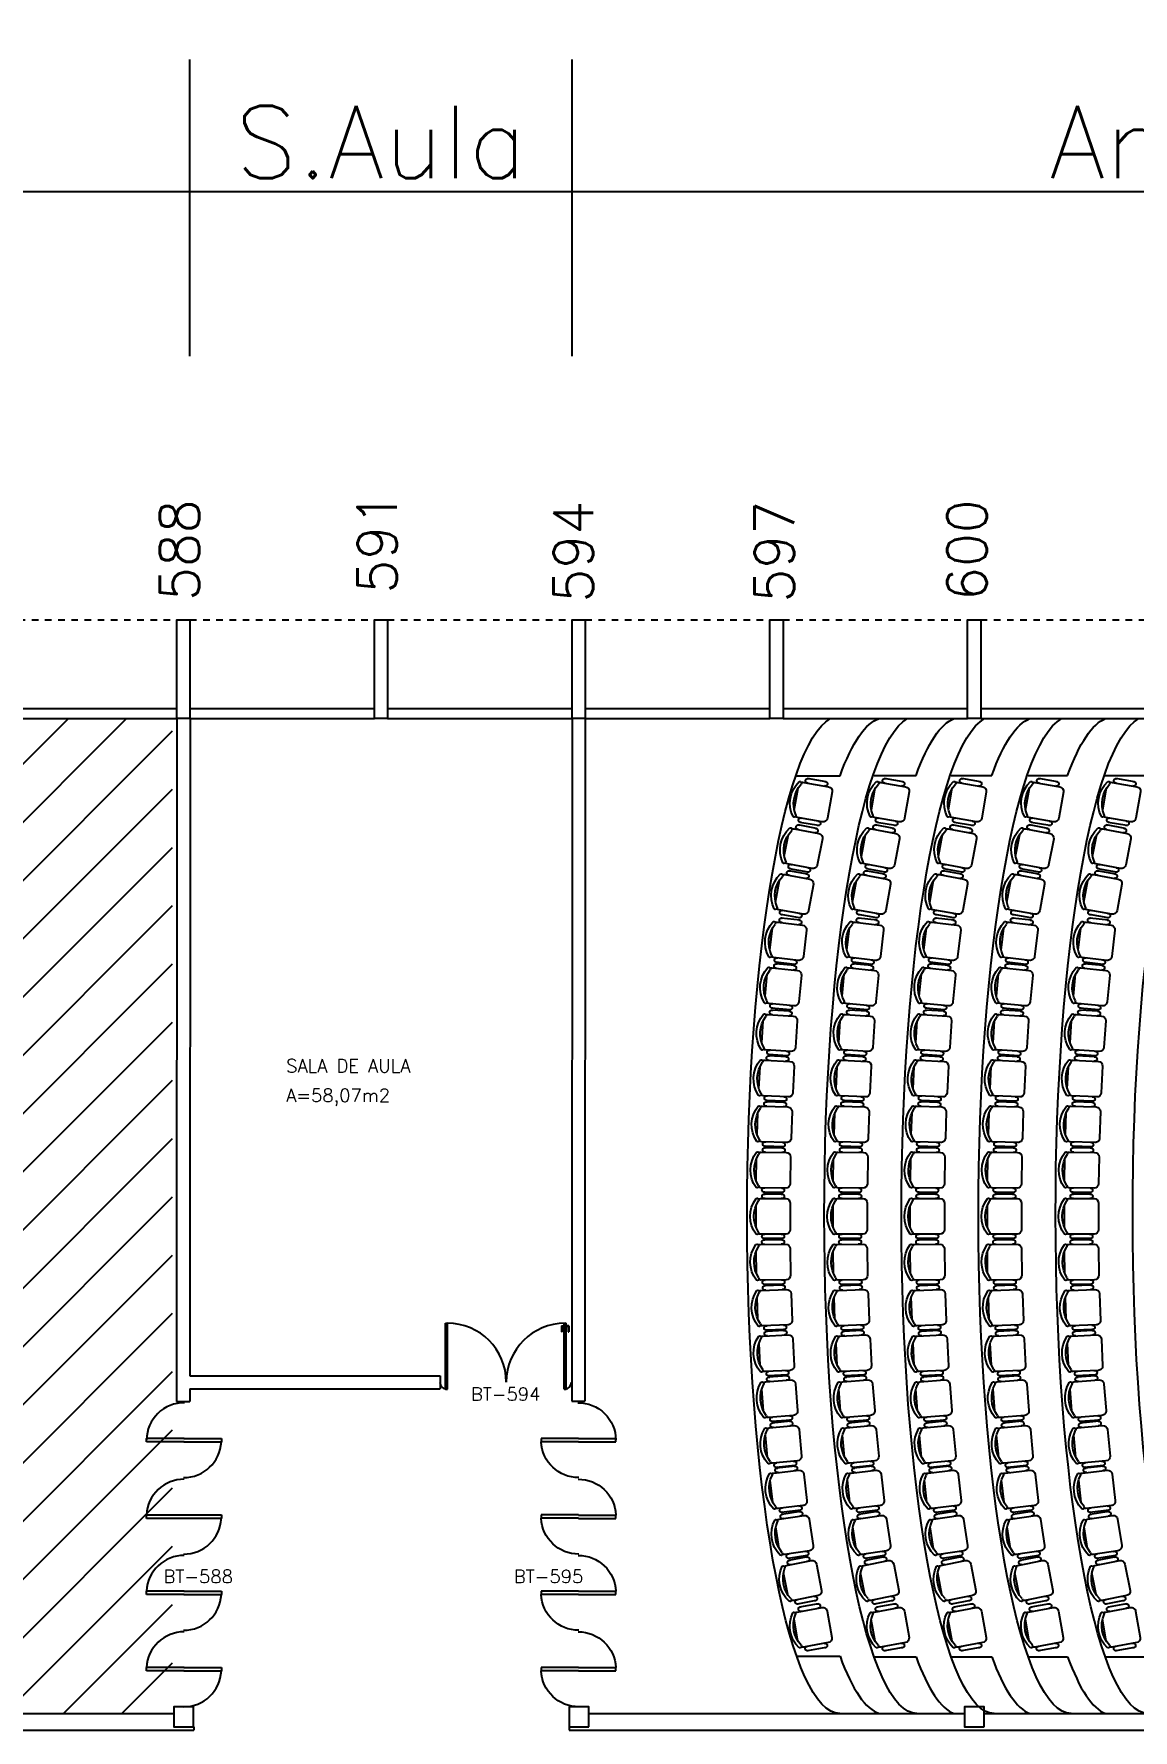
# Model space of a CAD drawing. Extents: x 34 to 586, y 527 to 658.
# Drawn here: x 154.81 to 171.49, y 597.07 to 622.81 of the extents above; entities that cross this region are included whole.
import ezdxf

# ---------------------------------------------------------------- set-up
doc = ezdxf.new("R2010")
doc.units = 0
doc.header["$LTSCALE"] = 0.02
doc.header["$MEASUREMENT"] = 0
doc.header["$PDMODE"] = 98
doc.linetypes.add('HIDDEN2', pattern=[0.1875, 0.125, -0.0625])
doc.layers.get('0').update_dxf_attribs({"linetype": 'CONTINUOUS'})
doc.layers.get('DEFPOINTS').update_dxf_attribs({"linetype": 'CONTINUOUS'})
for name, color, linetype in [('ALV', 2, 'CONTINUOUS'), ('AR-EST-CNC-IDE', 2, 'CONTINUOUS'), ('AREA', 2, 'CONTINUOUS'), ('ESQ', 2, 'CONTINUOUS'), ('ESTR', 3, 'CONTINUOUS'), ('LAYOUT-ANF', 1, 'CONTINUOUS'), ('PORTA', 2, 'CONTINUOUS'), ('PROJ', 1, 'HIDDEN2'), ('TEXTO', 2, 'CONTINUOUS'), ('TEXTO-CENTRO-CUSTO', 2, 'CONTINUOUS'), ('TEXTO-ENDEREÇO', 2, 'CONTINUOUS')]:
    doc.layers.add(name, color=color, linetype=linetype)
doc.styles.add('1', font='romans.shx', dxfattribs={"height": 1.1})
doc.styles.add('NOPILAR', font='simplex.shx', dxfattribs={"height": 0.6})
doc.styles.add('UNB-100', font='simplex.shx', dxfattribs={"height": 0.2})
doc.styles.add('UNB-100-1', font='simplex.shx', dxfattribs={"height": 0.2})
doc.dimstyles.new('1-600', dxfattribs={"dimtxt": 1.1, "dimasz": 2.5, "dimexe": 2, "dimexo": 4, "dimgap": 0.2, "dimtad": 1, "dimdec": 0, "dimzin": 4, "dimdsep": 46, "dimlunit": 6, "dimtxsty": '1', "dimblk1": 'NONE', "dimblk2": 'NONE', "dimsah": 1, "dimcen": 0, "dimclrd": 2, "dimclre": 2, "dimclrt": 2, "dimadec": 0, "dimazin": 0, "dimtfac": 1, "dimtdec": 0, "dimtmove": 2, "dimatfit": 3, "dimldrblk": 'NONE', "dimfxl": 1, "dimtolj": 1, "dimtzin": 0, "dimarcsym": 0})

# ---------------------------------------------------------------- blocks, each defined once
blk = doc.blocks.new('A$C4811567E')
at = {"layer": 'ESQ'}
for p, q in [((0.57, 4.07), (0, 4.07)), ((0, 4.02), (0, 4.07)), ((0.57, 4.02), (0, 4.02)), ((0.567, 4.071), (1.137, 4.071)), ((0.567, 4.021), (1.137, 4.021)), ((1.137, 4.071), (1.137, 4.021)), ((0.57, 2.909), (0, 2.909)), ((0, 2.859), (0, 2.909)), ((0.57, 2.859), (0, 2.859)), ((0.567, 2.91), (1.137, 2.91)), ((0.567, 2.86), (1.137, 2.86)), ((1.137, 2.91), (1.137, 2.86)), ((0.57, 1.752), (0, 1.752)), ((0, 1.702), (0, 1.752)), ((0.57, 1.702), (0, 1.702)), ((0.567, 1.754), (1.137, 1.754)), ((0.567, 1.704), (1.137, 1.704)), ((1.137, 1.754), (1.137, 1.704)), ((0.57, 0.593), (0, 0.593)), ((0, 0.543), (0, 0.593)), ((0.57, 0.543), (0, 0.543)), ((0.567, 0.594), (1.137, 0.594)), ((0.567, 0.544), (1.137, 0.544)), ((1.137, 0.594), (1.137, 0.544))]:
    blk.add_line(p, q, dxfattribs=at)
for centre, radius, start, end in [((0.57, 4.044), 0.569, 89.2432, 179.2432), ((0.566, 4.048), 0.571, 269.7203, 357.2739), ((0.571, 2.882), 0.571, 89.7203, 177.2739), ((0.566, 2.887), 0.571, 269.7203, 357.2739), ((0.571, 1.725), 0.571, 89.7203, 177.2739), ((0.566, 1.731), 0.571, 269.7203, 357.2739), ((0.571, 0.566), 0.571, 89.7203, 177.2739), ((0.566, 0.571), 0.571, 269.7203, 357.2739)]:
    blk.add_arc(centre, radius, start, end, dxfattribs=at)
blk = doc.blocks.new('PTDP-TTN')
for p, q in [((0.084, 0.9), (0.115, 0.9)), ((0.084, -0.1), (0.084, 0.9)), ((0.114, -0.1), (0.114, 0.9)), ((1.884, 0.9), (1.914, 0.9)), ((1.884, -0.1), (1.884, 0.9)), ((1.914, -0.1), (1.914, 0.9)), ((0.084, -0.1), (0.115, -0.1)), ((1.885, -0.101), (1.915, -0.101))]:
    blk.add_line(p, q)
for centre, radius, start, end in [((0.114, 0.006), 0.892, 0, 90), ((1.899, 0.006), 0.892, 90, 180), ((0.098, 0), 0.098, 180, 270), ((1.896, -0.001), 0.0991, 271.7192, 0)]:
    blk.add_arc(centre, radius, start, end)
blk = doc.blocks.new('*D51')
at = {"layer": 'DEFPOINTS', "color": 0, "transparency": 16777216}
for p in [(187.176, 620.42), (162.976, 613.92), (187.176, 613.92)]:
    blk.add_point(p, dxfattribs=at)
at = {"layer": 'TEXTO-CENTRO-CUSTO', "color": 2, "lineweight": -2, "transparency": 16777216}
for p, q in [((187.176, 617.92), (187.176, 622.42)), ((162.976, 620.42), (187.176, 620.42))]:
    blk.add_line(p, q, dxfattribs=at)
at = {"layer": 'TEXTO-CENTRO-CUSTO', "color": 2, "transparency": 16777216, "insert": (175.076, 621.17), "char_height": 1.1, "attachment_point": 5, "style": '1'}
blk.add_mtext('\\A1;Anfiteatro 17', dxfattribs=at)
blk = doc.blocks.new('_NONE')
at = {"color": 0, "linetype": 'ByBlock'}
blk.add_circle((0, 0), 0.25, dxfattribs=at)
blk = doc.blocks.new('*D52')
at = {"layer": 'DEFPOINTS', "color": 0, "transparency": 16777216}
for p in [(162.976, 620.42), (157.176, 613.92), (162.976, 613.92)]:
    blk.add_point(p, dxfattribs=at)
at = {"layer": 'TEXTO-CENTRO-CUSTO', "color": 2, "lineweight": -2, "transparency": 16777216}
for p, q in [((162.976, 617.92), (162.976, 622.42)), ((157.176, 620.42), (162.976, 620.42))]:
    blk.add_line(p, q, dxfattribs=at)
at = {"layer": 'TEXTO-CENTRO-CUSTO', "color": 2, "transparency": 16777216, "insert": (160.076, 621.17), "char_height": 1.1, "attachment_point": 5, "style": '1'}
blk.add_mtext('\\A1;S.Aula', dxfattribs=at)
blk = doc.blocks.new('*D53')
at = {"layer": 'DEFPOINTS', "color": 0, "transparency": 16777216}
for p in [(157.176, 620.42), (141.976, 613.92), (157.176, 613.92)]:
    blk.add_point(p, dxfattribs=at)
at = {"layer": 'TEXTO-CENTRO-CUSTO', "color": 2, "lineweight": -2, "transparency": 16777216}
for p, q in [((157.176, 617.92), (157.176, 622.42)), ((141.976, 620.42), (157.176, 620.42))]:
    blk.add_line(p, q, dxfattribs=at)
at = {"layer": 'TEXTO-CENTRO-CUSTO', "color": 2, "transparency": 16777216, "insert": (149.576, 621.17), "char_height": 1.1, "attachment_point": 5, "style": '1'}
blk.add_mtext('\\A1;Anfiteatro 16', dxfattribs=at)
blk = doc.blocks.new('CHAIR7')
for p, q in [((20, 12), (3, 12)), ((5.125, 15.041986), (17.875, 15.041986)), ((0, 9), (0, -9)), ((23, -7.440115), (23, 7.440115)), ((3, -12), (20, -12)), ((5.125, -15), (17.875, -15))]:
    blk.add_line(p, q)
for centre, radius, start, end in [((3, 9), 3, 90, 180), ((5.5625, 13.541986), 1.5625, 73.739795, 286.260205), ((17.4375, 13.541986), 1.5625, 253.739795, 106.260205), ((20, 9), 3, 62.415559, 90), ((22.344677, 11.120498), 1.096801, 53.309935, 212.027413), ((7, 0), 20, 323.130102, 36.869898), ((4.823592, 0), 19.640192, 327.575753, 32.424247), ((3, -9), 3, 180, 270), ((22.344677, -11.120498), 1.096801, 147.972587, 306.690065), ((5.5625, -13.5), 1.5625, 73.739795, 286.260205), ((17.4375, -13.5), 1.5625, 253.739795, 106.260205), ((20, -9), 3, 270, 297.584441)]:
    blk.add_arc(centre, radius, start, end)

msp = doc.modelspace()

# ---------------------------------------------------------------- hatches: boundary and pattern name
h = msp.add_hatch()
h.set_pattern_fill('ANSI31', color=1, scale=5, style=0)
h.set_pattern_definition([(45, (0, 100), (-0.44194174, 0.44194174), [])])
h.paths.add_polyline_path([(90.976, 612.42), (73.151, 612.42), (73.151, 597.319), (90.976, 597.319)])
h.paths.add_polyline_path([(114.983, 612.42), (97.158, 612.42), (97.158, 597.319), (114.983, 597.319)])
h.paths.add_polyline_path([(135.972, 612.42), (121.229, 612.42), (121.229, 597.32), (135.972, 597.32)])
h.paths.add_polyline_path([(156.912, 612.42), (142.169, 612.42), (142.169, 597.32), (156.912, 597.32)])
h.paths.add_polyline_path([(210.929, 612.42), (193.172, 612.42), (193.172, 597.32), (210.929, 597.32)])
h.paths.add_polyline_path([(231.972, 612.42), (217.229, 612.42), (217.229, 597.32), (231.972, 597.32)])

# ---------------------------------------------------------------- linework, layer by layer
for p, q in [((157.233, 597.117), (157.233, 597.069)), ((162.929, 597.117), (162.929, 597.069))]:
    msp.add_line(p, q)
at = {"layer": 'ALV'}
for p, q in [((154.176, 612.57), (156.976, 612.57)), ((154.176, 612.42), (156.976, 612.42)), ((156.979, 612.42), (156.972, 602.056)), ((157.179, 612.42), (157.172, 602.446)), ((157.176, 612.57), (159.976, 612.57)), ((157.176, 612.42), (159.976, 612.42)), ((160.176, 612.57), (162.979, 612.57)), ((160.176, 612.42), (162.979, 612.42)), ((162.976, 612.42), (162.972, 602.06)), ((163.176, 612.42), (163.171, 602.06)), ((163.179, 612.57), (165.976, 612.57)), ((163.179, 612.42), (165.976, 612.42)), ((166.176, 612.57), (168.976, 612.57)), ((166.176, 612.42), (168.976, 612.42)), ((169.176, 612.57), (171.976, 612.57)), ((169.176, 612.42), (171.976, 612.42)), ((157.172, 602.446), (160.972, 602.446)), ((160.972, 602.446), (160.972, 602.246)), ((157.172, 602.246), (160.972, 602.246)), ((157.172, 602.246), (157.172, 602.056)), ((156.972, 602.056), (157.172, 602.056)), ((162.972, 602.06), (163.171, 602.06)), ((151.229, 597.319), (156.929, 597.319)), ((163.229, 597.319), (168.929, 597.319)), ((169.229, 597.319), (174.929, 597.319)), ((151.079, 597.069), (157.233, 597.069)), ((162.929, 597.069), (169.077, 597.069)), ((169.079, 597.069), (175.077, 597.069))]:
    msp.add_line(p, q, dxfattribs=at)
at = {"layer": 'ESTR'}
for points in [[(156.976, 612.42), (156.976, 613.92), (157.176, 613.92), (157.176, 612.42)], [(159.976, 612.42), (159.976, 613.92), (160.176, 613.92), (160.176, 612.42)], [(162.976, 612.42), (162.976, 613.92), (163.176, 613.92), (163.176, 612.42)], [(165.976, 612.42), (165.976, 613.92), (166.176, 613.92), (166.176, 612.42)], [(168.976, 612.42), (168.976, 613.92), (169.176, 613.92), (169.176, 612.42)]]:
    msp.add_lwpolyline(points, close=True, dxfattribs=at)
for points in [[(157.229, 597.117), (157.229, 597.423), (156.929, 597.423), (156.929, 597.117), (157.228, 597.117)], [(163.229, 597.117), (163.229, 597.423), (162.929, 597.423), (162.929, 597.117), (163.228, 597.117)], [(169.229, 597.117), (169.229, 597.423), (168.929, 597.423), (168.929, 597.117), (169.228, 597.117)]]:
    msp.add_lwpolyline(points, dxfattribs=at)
at = {"layer": 'LAYOUT-ANF'}
for p, q in [((166.384, 611.55), (167.041, 611.55)), ((167.557, 611.557), (168.195, 611.557)), ((168.727, 611.557), (169.345, 611.557)), ((169.897, 611.557), (170.495, 611.557)), ((171.067, 611.557), (171.654, 611.557)), ((166.384, 598.188), (167.041, 598.188)), ((167.557, 598.181), (168.195, 598.181)), ((168.727, 598.181), (169.345, 598.181)), ((169.897, 598.181), (170.495, 598.181)), ((171.067, 598.181), (171.654, 598.181))]:
    msp.add_line(p, q, dxfattribs=at)
at = {"layer": 'LAYOUT-ANF', "extrusion": (0, 0, -1)}
for centre, major_axis, ratio, start_param, end_param in [((167.039, 604.889), (0, 7.57), 0.185875, 3.141593, 6.180935), ((168.209, 604.889), (0, 7.57), 0.185811, 3.141593, 6.180935), ((167.723, 604.862), (0, -7.57), 0.192296, 2.654075, 3.084347), ((169.379, 604.889), (0, 7.57), 0.185811, 3.141593, 6.180935), ((168.877, 604.869), (0, -7.57), 0.192296, 2.654075, 3.069305), ((170.549, 604.889), (0, 7.57), 0.185811, 3.141593, 6.180935), ((170.027, 604.869), (0, -7.57), 0.192213, 2.654075, 3.069306), ((171.719, 604.889), (0, 7.57), 0.185811, 3.141593, 6.180935), ((171.177, 604.869), (0, -7.57), 0.192134, 2.654075, 3.069306), ((172.889, 604.889), (0, 7.57), 0.185811, 3.141593, 6.180935)]:
    msp.add_ellipse(centre, major_axis=major_axis, ratio=ratio, start_param=start_param, end_param=end_param, dxfattribs=at)
at = {"layer": 'LAYOUT-ANF'}
for centre, ratio, end_param in [((167.723, 604.877), 0.192296, 3.084347), ((168.877, 604.869), 0.192296, 3.069305), ((170.027, 604.869), 0.192213, 3.069306), ((171.177, 604.869), 0.192134, 3.069306)]:
    msp.add_ellipse(centre, major_axis=(0, 7.57), ratio=ratio, start_param=2.654075, end_param=end_param, dxfattribs=at)
at = {"layer": 'PORTA'}
for p, q in [((162.814, 603.205), (162.814, 603.115)), ((162.814, 603.205), (162.854, 603.205)), ((162.824, 603.115), (162.814, 603.115)), ((162.824, 603.195), (162.824, 603.115)), ((162.824, 603.195), (162.854, 603.195)), ((162.924, 603.205), (162.884, 603.205)), ((162.914, 603.195), (162.884, 603.195)), ((162.914, 603.195), (162.914, 603.115)), ((162.914, 603.115), (162.924, 603.115)), ((162.924, 603.205), (162.924, 603.115))]:
    msp.add_line(p, q, dxfattribs=at)
at = {"layer": 'PROJ'}
for p, q in [((154.176, 613.92), (156.976, 613.92)), ((157.176, 613.92), (159.976, 613.92)), ((160.176, 613.92), (162.976, 613.92)), ((163.176, 613.92), (165.976, 613.92)), ((166.176, 613.92), (168.976, 613.92)), ((169.176, 613.92), (171.976, 613.92))]:
    msp.add_line(p, q, dxfattribs=at)

# ---------------------------------------------------------------- block references
at = {"layer": 'ESQ', "rotation": 359.9999999999999}
msp.add_blockref('A$C4811567E', (156.516, 597.423), dxfattribs=at)
at = {"layer": 'ESQ', "xscale": -1, "rotation": 359.9999999999999}
msp.add_blockref('A$C4811567E', (163.641, 597.423), dxfattribs=at)
at = {"layer": 'LAYOUT-ANF', "extrusion": (0, 0, -1), "zscale": -0.0225}
for p, xscale, yscale, rotation in [((-166.886, 611.107), 0.02250000000000033, 0.02250000000000033, 9.999999999999883), ((-168.056, 611.107), 0.02250000000000033, 0.02250000000000033, 9.999999999999883), ((-169.226, 611.107), 0.02250000000000033, 0.02250000000000033, 9.999999999999883), ((-170.396, 611.107), 0.02250000000000033, 0.02250000000000033, 9.999999999999883), ((-171.566, 611.107), 0.02250000000000033, 0.02250000000000033, 9.999999999999883), ((-166.735, 610.396), 0.02249999999999999, 0.02249999999999999, 11.00000000000013), ((-167.905, 610.396), 0.02249999999999999, 0.02249999999999999, 11.00000000000013), ((-169.075, 610.396), 0.02249999999999999, 0.02249999999999999, 11.00000000000013), ((-170.245, 610.396), 0.02249999999999999, 0.02249999999999999, 11.00000000000013), ((-171.415, 610.396), 0.02249999999999999, 0.02249999999999999, 11.00000000000013), ((-166.601, 609.706), 0.02250000000000008, 0.02250000000000008, 10.1307071510241), ((-167.771, 609.706), 0.02250000000000008, 0.02250000000000008, 10.1307071510241), ((-168.941, 609.706), 0.02250000000000008, 0.02250000000000008, 10.1307071510241), ((-170.111, 609.706), 0.02250000000000008, 0.02250000000000008, 10.1307071510241), ((-171.281, 609.706), 0.02250000000000008, 0.02250000000000008, 10.1307071510241), ((-166.509, 609.009), 0.02250000000000071, 0.02250000000000071, 6.81855123706071), ((-167.679, 609.009), 0.02250000000000071, 0.02250000000000071, 6.81855123706071), ((-168.849, 609.009), 0.02250000000000071, 0.02250000000000071, 6.81855123706071), ((-170.019, 609.009), 0.02250000000000071, 0.02250000000000071, 6.81855123706071), ((-171.189, 609.009), 0.02250000000000071, 0.02250000000000071, 6.81855123706071), ((-166.435, 608.322), 0.02250000000000008, 0.02250000000000008, 5.65837284967253), ((-167.605, 608.322), 0.02250000000000008, 0.02250000000000008, 5.65837284967253), ((-168.775, 608.322), 0.02250000000000008, 0.02250000000000008, 5.65837284967253), ((-169.945, 608.322), 0.02250000000000008, 0.02250000000000008, 5.65837284967253), ((-171.115, 608.322), 0.02250000000000008, 0.02250000000000008, 5.65837284967253), ((-166.38, 607.632), 0.02250000000000019, 0.02250000000000019, 3.62311163543386), ((-167.55, 607.632), 0.02250000000000019, 0.02250000000000019, 3.62311163543386), ((-168.72, 607.632), 0.02250000000000019, 0.02250000000000019, 3.62311163543386), ((-169.89, 607.632), 0.02250000000000019, 0.02250000000000019, 3.62311163543386), ((-171.06, 607.632), 0.02250000000000019, 0.02250000000000019, 3.62311163543386), ((-166.336, 606.943), 0.02249999999999972, 0.02249999999999972, 2.83461622129059), ((-167.506, 606.943), 0.02249999999999972, 0.02249999999999972, 2.83461622129059), ((-168.676, 606.943), 0.02249999999999972, 0.02249999999999972, 2.83461622129059), ((-169.846, 606.943), 0.02249999999999972, 0.02249999999999972, 2.83461622129059), ((-171.016, 606.943), 0.02249999999999972, 0.02249999999999972, 2.83461622129059), ((-166.306, 606.253), 0.02249999999999934, 0.02249999999999934, 1.84971539260647), ((-167.476, 606.253), 0.02249999999999934, 0.02249999999999934, 1.84971539260647), ((-168.646, 606.253), 0.02249999999999934, 0.02249999999999934, 1.84971539260647), ((-169.816, 606.253), 0.02249999999999934, 0.02249999999999934, 1.84971539260647), ((-170.986, 606.253), 0.02249999999999934, 0.02249999999999934, 1.84971539260647), ((-166.289, 605.563), 0.0225, 0.0225, 0.8552916914554373), ((-167.459, 605.563), 0.0225, 0.0225, 0.8552916914554373), ((-168.629, 605.563), 0.0225, 0.0225, 0.8552916914554373), ((-169.799, 605.563), 0.0225, 0.0225, 0.8552916914554373), ((-170.969, 605.563), 0.0225, 0.0225, 0.8552916914554373), ((-166.285, 604.864), 0.02250000000000005, 0.02250000000000005, 0.06948850904237247), ((-167.455, 604.864), 0.02250000000000005, 0.02250000000000005, 0.06948850904237247), ((-168.625, 604.864), 0.02250000000000005, 0.02250000000000005, 0.06948850904237247), ((-169.795, 604.864), 0.02250000000000005, 0.02250000000000005, 0.06948850904237247), ((-170.965, 604.864), 0.02250000000000005, 0.02250000000000005, 0.06948850904237247), ((-166.287, 604.174), 0.02250000000000053, 0.02250000000000053, 359.232129116996), ((-167.457, 604.174), 0.02250000000000053, 0.02250000000000053, 359.232129116996), ((-168.627, 604.174), 0.02250000000000053, 0.02250000000000053, 359.232129116996), ((-169.797, 604.174), 0.02250000000000053, 0.02250000000000053, 359.232129116996), ((-170.967, 604.174), 0.02250000000000053, 0.02250000000000053, 359.232129116996), ((-166.306, 603.489), 0.02249999999999961, 0.02249999999999961, 357.8966997366169), ((-167.476, 603.489), 0.02249999999999961, 0.02249999999999961, 357.8966997366169), ((-168.646, 603.489), 0.02249999999999961, 0.02249999999999961, 357.8966997366169), ((-169.816, 603.489), 0.02249999999999961, 0.02249999999999961, 357.8966997366169), ((-170.986, 603.489), 0.02249999999999961, 0.02249999999999961, 357.8966997366169), ((-166.337, 602.801), 0.02250000000000016, 0.02250000000000016, 357.2208659575315), ((-167.507, 602.801), 0.02250000000000016, 0.02250000000000016, 357.2208659575315), ((-168.677, 602.801), 0.02250000000000016, 0.02250000000000016, 357.2208659575315), ((-169.847, 602.801), 0.02250000000000016, 0.02250000000000016, 357.2208659575315), ((-171.017, 602.801), 0.02250000000000016, 0.02250000000000016, 357.2208659575315), ((-166.382, 602.119), 0.02249999999999975, 0.02249999999999975, 355.4629587027982), ((-167.552, 602.119), 0.02249999999999975, 0.02249999999999975, 355.4629587027982), ((-168.722, 602.119), 0.02249999999999975, 0.02249999999999975, 355.4629587027982), ((-169.892, 602.119), 0.02249999999999975, 0.02249999999999975, 355.4629587027982), ((-171.062, 602.119), 0.02249999999999975, 0.02249999999999975, 355.4629587027982), ((-166.439, 601.429), 0.02249999999999995, 0.02249999999999995, 354.501511941658), ((-167.609, 601.429), 0.02249999999999995, 0.02249999999999995, 354.501511941658), ((-168.779, 601.429), 0.02249999999999995, 0.02249999999999995, 354.501511941658), ((-169.949, 601.429), 0.02249999999999995, 0.02249999999999995, 354.501511941658), ((-171.119, 601.429), 0.02249999999999995, 0.02249999999999995, 354.501511941658), ((-166.516, 600.752), 0.0224999999999999, 0.0224999999999999, 353.5678324340315), ((-167.686, 600.752), 0.0224999999999999, 0.0224999999999999, 353.5678324340315), ((-168.856, 600.752), 0.0224999999999999, 0.0224999999999999, 353.5678324340315), ((-170.026, 600.752), 0.0224999999999999, 0.0224999999999999, 353.5678324340315), ((-171.196, 600.752), 0.0224999999999999, 0.0224999999999999, 353.5678324340315), ((-166.605, 600.068), 0.0224999999999994, 0.0224999999999994, 351.33427184672), ((-167.775, 600.068), 0.0224999999999994, 0.0224999999999994, 351.33427184672), ((-168.945, 600.068), 0.0224999999999994, 0.0224999999999994, 351.33427184672), ((-170.115, 600.068), 0.0224999999999994, 0.0224999999999994, 351.33427184672), ((-171.285, 600.068), 0.0224999999999994, 0.0224999999999994, 351.33427184672), ((-166.724, 599.388), 0.02249999999999998, 0.02249999999999998, 349), ((-167.894, 599.388), 0.02249999999999998, 0.02249999999999998, 349), ((-169.064, 599.388), 0.02249999999999998, 0.02249999999999998, 349), ((-170.234, 599.388), 0.02249999999999998, 0.02249999999999998, 349), ((-171.404, 599.388), 0.02249999999999998, 0.02249999999999998, 349), ((-166.883, 598.673), 0.02250000000000032, 0.02250000000000032, 350.0000000000003), ((-168.053, 598.673), 0.02250000000000032, 0.02250000000000032, 350.0000000000003), ((-169.223, 598.673), 0.02250000000000032, 0.02250000000000032, 350.0000000000003), ((-170.393, 598.673), 0.02250000000000032, 0.02250000000000032, 350.0000000000003), ((-171.563, 598.673), 0.02250000000000032, 0.02250000000000032, 350.0000000000003)]:
    msp.add_blockref('CHAIR7', p, dxfattribs=dict(at, xscale=xscale, yscale=yscale, rotation=rotation))
at = {"layer": 'PORTA', "rotation": 359.9999999999999}
msp.add_blockref('PTDP-TTN', (160.97, 602.345), dxfattribs=at)

# ---------------------------------------------------------------- texts
at = {"layer": 'AR-EST-CNC-IDE', "style": 'NOPILAR'}
for s, p in [('588', (157.318, 614.205)), ('591', (160.318, 614.317)), ('594', (163.293, 614.18)), ('594', (163.293, 614.18)), ('597', (166.343, 614.18)), ('600', (169.268, 614.205))]:
    msp.add_text(s, height=0.6, rotation=90, dxfattribs=at).set_placement(p)
at = {"layer": 'AREA', "style": 'UNB-100'}
msp.add_text('A=58,07m2', height=0.2, rotation=360, dxfattribs=at).set_placement((158.636, 606.602))
at = {"layer": 'TEXTO', "style": 'UNB-100'}
msp.add_text('SALA DE AULA', height=0.2, rotation=360, dxfattribs=at).set_placement((158.636, 607.05))
at = {"layer": 'TEXTO-ENDEREÇO', "style": 'UNB-100-1'}
for s, p in [('BT-594', (161.44, 602.068)), ('BT-588', (156.774, 599.301)), ('BT-595', (162.091, 599.301))]:
    msp.add_text(s, height=0.2, rotation=360, dxfattribs=at).set_placement(p)

# ---------------------------------------------------------------- dimensions: what is measured, and where the dimension line sits
at = {"layer": 'TEXTO-CENTRO-CUSTO'}
for base, p1, p2, text, picture, middle in [((157.176, 620.42), (141.976, 613.92), (157.176, 613.92), 'Anfiteatro 16', '*D53', (149.576, 621.17)), ((187.176, 620.42), (162.976, 613.92), (187.176, 613.92), 'Anfiteatro 17', '*D51', (175.076, 621.17)), ((162.976, 620.42), (157.176, 613.92), (162.976, 613.92), 'S.Aula', '*D52', (160.076, 621.17))]:
    dim = msp.add_linear_dim(base=base, p1=p1, p2=p2, angle=0, text=text, dimstyle='1-600', override={"dimse1": 1}, dxfattribs=at)
    dim.commit()
    dim.dimension.update_dxf_attribs({"geometry": picture, "text_midpoint": middle})

doc.saveas('drawing.dxf')
